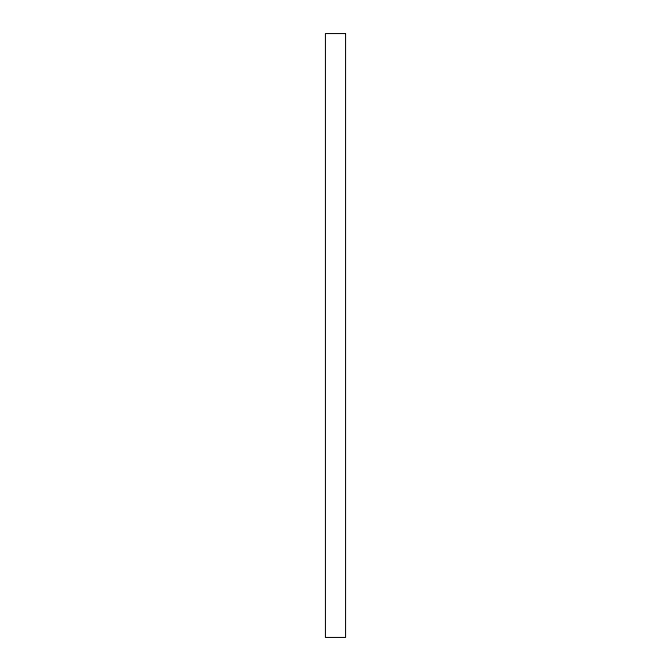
<?xml version="1.0" encoding="UTF-8"?>
<svg xmlns="http://www.w3.org/2000/svg" width="671" height="671" viewBox="0 0 671 671"><rect width="100%" height="100%" fill="white"/><g stroke="black" fill="none" stroke-linecap="round" stroke-linejoin="round"><path stroke-width="1.01" d="M345.565 33.55L325.435 33.55L325.435 637.45L345.565 637.45L345.565 33.55"/></g></svg>
